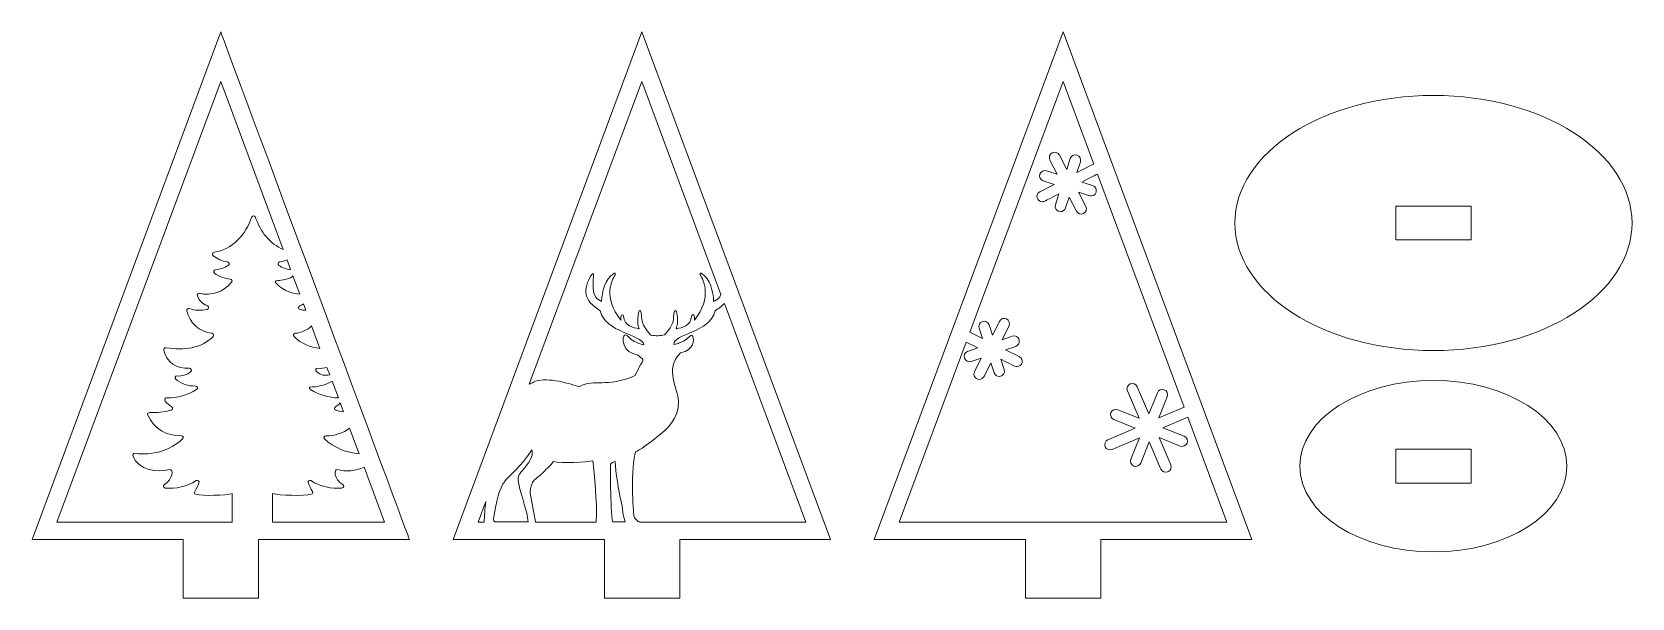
# Model space of a CAD drawing. Header units: inches. Extents: x 1317 to 1741, y -312 to -162.
import ezdxf

# ---------------------------------------------------------------- set-up
doc = ezdxf.new("R2010")
doc.units = ezdxf.units.IN
doc.header["$MEASUREMENT"] = 0
doc.layers.add('_U+0421_U+043B_U+043E_U+0439 1', color=7, linetype='Continuous')

msp = doc.modelspace()

# ---------------------------------------------------------------- linework, layer by layer
at = {"layer": '_U+0421_U+043B_U+043E_U+0439 1', "color": 1, "lineweight": 5, "true_color": 0xff1200}
for points in [[(1478.51, -161.61), (1428.4, -296.33), (1468.56, -296.33), (1468.56, -311.86), (1488.56, -311.86), (1488.56, -296.33), (1528.62, -296.33), (1478.51, -161.61)], [(1590.34, -161.61), (1540.23, -296.33), (1580.39, -296.33), (1580.39, -311.86), (1600.39, -311.86), (1600.39, -296.33), (1640.46, -296.33), (1590.34, -161.61)], [(1698.69, -207.81), (1678.69, -207.81), (1678.69, -216.81), (1698.69, -216.81), (1698.69, -207.81)], [(1698.69, -272.37), (1678.69, -272.37), (1678.69, -281.37), (1698.69, -281.37), (1698.69, -272.37)]]:
    msp.add_lwpolyline(points, dxfattribs=at)
for points, knots in [([(1366.68, -161.61), (1366.68, -161.61), (1316.57, -296.33), (1316.57, -296.33), (1316.57, -296.33), (1356.73, -296.33), (1356.73, -296.33), (1356.73, -296.33), (1356.73, -311.86), (1356.73, -311.86), (1356.73, -311.86), (1376.73, -311.86), (1376.73, -311.86), (1376.73, -311.86), (1376.73, -296.33), (1376.73, -296.33), (1376.73, -296.33), (1416.79, -296.33), (1416.79, -296.33), (1416.76, -296.23), (1368.61, -166.81), (1366.68, -161.61)], [0, 0, 0, 0, 1, 1, 1, 2, 2, 2, 3, 3, 3, 4, 4, 4, 5, 5, 5, 6, 6, 6, 7, 7, 7, 7]), ([(1375.87, -210.72), (1375.72, -210.26), (1375.08, -210.26), (1374.92, -210.72), (1373.36, -215.44), (1369.79, -219.37), (1364.9, -220.09), (1364.45, -220.16), (1364.31, -220.71), (1364.65, -220.99), (1365.77, -221.88), (1367.08, -222.44), (1368.49, -222.66), (1368.94, -222.73), (1369.07, -223.33), (1368.69, -223.57), (1367.68, -224.24), (1366.52, -224.63), (1365.32, -224.73), (1364.87, -224.77), (1364.69, -225.34), (1365.05, -225.62), (1366.26, -226.56), (1367.7, -227.08), (1369.22, -227.2), (1369.62, -227.23), (1369.82, -227.7), (1369.57, -228.01), (1367.5, -230.61), (1364.21, -231.69), (1361.05, -230.98), (1360.68, -230.9), (1360.35, -231.26), (1360.47, -231.62), (1360.88, -232.89), (1361.9, -233.8), (1363.15, -234.34), (1363.6, -234.54), (1363.54, -235.19), (1363.06, -235.3), (1361.47, -235.64), (1359.85, -235.53), (1358.34, -235.02), (1357.98, -234.9), (1357.61, -235.22), (1357.69, -235.59), (1358.35, -238.78), (1361.06, -241.29), (1364.36, -241.6), (1364.78, -241.64), (1364.96, -242.17), (1364.65, -242.46), (1361.31, -245.69), (1357.18, -246.09), (1352.1, -245.46), (1351.75, -245.42), (1351.47, -245.73), (1351.54, -246.07), (1352.24, -249.33), (1355.14, -251.14), (1358.37, -250.87), (1358.85, -250.83), (1359.1, -251.44), (1358.73, -251.75), (1357.7, -252.62), (1356.39, -253.02), (1355.09, -252.92), (1354.59, -252.88), (1354.35, -253.49), (1354.73, -253.81), (1356.23, -255.03), (1358.09, -255.62), (1360.01, -255.6), (1360.53, -255.59), (1360.73, -256.26), (1360.29, -256.53), (1357.92, -257.98), (1355.18, -258.78), (1352.3, -258.76), (1351.87, -258.76), (1351.65, -259.26), (1351.92, -259.59), (1352.41, -260.19), (1352.99, -260.69), (1353.65, -261.08), (1354.03, -261.31), (1353.96, -261.88), (1353.53, -262), (1351.67, -262.53), (1349.74, -262.73), (1347.8, -262.61), (1347.43, -262.59), (1347.17, -262.97), (1347.32, -263.32), (1348.88, -266.96), (1352.4, -268.92), (1356.2, -268.77), (1356.66, -268.76), (1356.9, -269.33), (1356.55, -269.64), (1353.08, -272.82), (1348.5, -274.09), (1343.88, -273.45), (1343.5, -273.4), (1343.2, -273.77), (1343.34, -274.12), (1344.88, -278.03), (1349.81, -278.57), (1353.09, -277.79), (1354.16, -277.54), (1354.09, -280.35), (1351.71, -281.76), (1351.3, -282.01), (1351.45, -282.65), (1351.93, -282.69), (1354.75, -282.92), (1357.64, -282.27), (1360.17, -280.7), (1360.57, -280.45), (1361.07, -280.86), (1360.9, -281.3), (1360.61, -282.1), (1360.23, -282.85), (1359.77, -283.56), (1359.57, -283.85), (1359.72, -284.24), (1360.06, -284.33), (1361.94, -284.78), (1368.02, -284.67), (1369.72, -284.11), (1369.72, -284.11), (1369.72, -291.75), (1369.72, -291.75), (1369.72, -291.75), (1323.17, -291.75), (1323.17, -291.75), (1323.17, -291.75), (1366.68, -174.77), (1366.68, -174.77), (1366.68, -174.77), (1383.26, -219.35), (1383.26, -219.35), (1379.72, -217.84), (1377.14, -214.53), (1375.87, -210.72)], [0, 0, 0, 0, 1, 1, 1, 2, 2, 2, 3, 3, 3, 4, 4, 4, 5, 5, 5, 6, 6, 6, 7, 7, 7, 8, 8, 8, 9, 9, 9, 10, 10, 10, 11, 11, 11, 12, 12, 12, 13, 13, 13, 14, 14, 14, 15, 15, 15, 16, 16, 16, 17, 17, 17, 18, 18, 18, 19, 19, 19, 20, 20, 20, 21, 21, 21, 22, 22, 22, 23, 23, 23, 24, 24, 24, 25, 25, 25, 26, 26, 26, 27, 27, 27, 28, 28, 28, 29, 29, 29, 30, 30, 30, 31, 31, 31, 32, 32, 32, 33, 33, 33, 34, 34, 34, 35, 35, 35, 36, 36, 36, 37, 37, 37, 38, 38, 38, 39, 39, 39, 40, 40, 40, 41, 41, 41, 42, 42, 42, 43, 43, 43, 44, 44, 44, 45, 45, 45, 46, 46, 46, 47, 47, 47, 48, 48, 48, 48]), ([(1499.52, -231.25), (1499.16, -232.33), (1498.54, -232.66), (1497.88, -233.01), (1497.77, -233.06), (1497.67, -233.12), (1497.57, -233.18), (1497.41, -230.37), (1496.84, -227.35), (1494.25, -225.67), (1494.16, -225.61), (1494.05, -225.63), (1493.97, -225.7), (1493.85, -225.83), (1493.94, -225.98), (1493.98, -226.03), (1494.86, -227.36), (1497.26, -232.06), (1492.48, -238.09), (1492.52, -236.93), (1492.33, -236.79), (1492.24, -236.73), (1492.15, -236.67), (1492.04, -236.66), (1491.94, -236.7), (1491.81, -236.76), (1491.73, -236.92), (1491.72, -237.04), (1491.51, -239.71), (1489.18, -240.12), (1487.79, -240.36), (1487.72, -240.38), (1487.65, -240.39), (1487.59, -240.4), (1488.44, -238.71), (1487.68, -235.87), (1487.65, -235.74), (1487.62, -235.66), (1487.55, -235.59), (1487.47, -235.58), (1487.38, -235.57), (1487.29, -235.61), (1487.25, -235.68), (1487.22, -235.73), (1486.97, -236.15), (1486.95, -237.15), (1486.93, -238.24), (1486.61, -239.27), (1486.02, -240.14), (1485.44, -241), (1484.84, -241.73), (1484.53, -242.02), (1483.27, -242.2), (1482.17, -242.36), (1480.92, -242.08), (1480.78, -241.94), (1480.2, -241.37), (1479.38, -240.14), (1478.79, -239.27), (1478.46, -238.24), (1478.44, -237.15), (1478.43, -236.74), (1478.33, -235.53), (1477.93, -235.58), (1477.84, -235.59), (1477.77, -235.66), (1477.75, -235.74), (1477.71, -235.87), (1476.96, -238.71), (1477.81, -240.4), (1477.74, -240.39), (1477.67, -240.38), (1477.61, -240.36), (1476.21, -240.12), (1473.88, -239.71), (1473.67, -237.04), (1473.65, -236.85), (1473.5, -236.65), (1473.3, -236.67), (1473.07, -236.7), (1472.87, -236.9), (1472.92, -238.09), (1468.13, -232.06), (1470.54, -227.36), (1471.41, -226.03), (1471.45, -225.98), (1471.55, -225.83), (1471.42, -225.7), (1471.35, -225.63), (1471.23, -225.61), (1471.14, -225.67), (1468.55, -227.35), (1467.99, -230.37), (1467.83, -233.18), (1467.72, -233.12), (1467.62, -233.06), (1467.52, -233.01), (1466.25, -232.34), (1465.16, -231.76), (1465.71, -226), (1465.72, -225.9), (1465.66, -225.81), (1465.57, -225.77), (1465.47, -225.74), (1465.36, -225.77), (1465.31, -225.86), (1463.89, -227.99), (1463.37, -229.79), (1463.73, -231.36), (1464.07, -232.9), (1465.26, -234.25), (1467.47, -235.61), (1468.63, -241.5), (1478.66, -241.76), (1478.99, -244.66), (1478.03, -244.44), (1477.43, -244.28), (1476.07, -243.47), (1475.11, -242.89), (1474.11, -241.3), (1473.69, -242.33), (1473.28, -243.35), (1473.27, -246.53), (1477.57, -247.41), (1479.5, -249.36), (1479.1, -247.46), (1476.77, -252.79), (1468.67, -256.27), (1466.39, -253.44), (1461.82, -255.76), (1458.44, -254.7), (1452.7, -253.04), (1449.71, -254.55), (1449.33, -254.75), (1448.97, -254.94), (1448.62, -255.13), (1448.62, -255.13), (1478.51, -174.77), (1478.51, -174.77), (1478.51, -174.77), (1499.52, -231.25), (1499.52, -231.25)], [0, 0, 0, 0, 1, 1, 1, 2, 2, 2, 3, 3, 3, 4, 4, 4, 5, 5, 5, 6, 6, 6, 7, 7, 7, 8, 8, 8, 9, 9, 9, 10, 10, 10, 11, 11, 11, 12, 12, 12, 13, 13, 13, 14, 14, 14, 15, 15, 15, 16, 16, 16, 17, 17, 17, 18, 18, 18, 19, 19, 19, 20, 20, 20, 21, 21, 21, 22, 22, 22, 23, 23, 23, 24, 24, 24, 25, 25, 25, 26, 26, 26, 27, 27, 27, 28, 28, 28, 29, 29, 29, 30, 30, 30, 31, 31, 31, 32, 32, 32, 33, 33, 33, 34, 34, 34, 35, 35, 35, 36, 36, 36, 37, 37, 37, 38, 38, 38, 39, 39, 39, 40, 40, 40, 41, 41, 41, 42, 42, 42, 43, 43, 43, 44, 44, 44, 45, 45, 45, 46, 46, 46, 47, 47, 47, 47]), ([(1546.83, -291.75), (1546.83, -291.75), (1564.61, -243.95), (1564.61, -243.95), (1564.61, -243.95), (1567.72, -245.49), (1567.72, -245.49), (1567.72, -245.49), (1565.02, -246.4), (1565.02, -246.4), (1564.29, -246.65), (1563.89, -247.45), (1564.14, -248.19), (1564.39, -248.93), (1565.19, -249.32), (1565.93, -249.07), (1565.93, -249.07), (1568.63, -248.16), (1568.63, -248.16), (1568.63, -248.16), (1566.84, -251.79), (1566.84, -251.79), (1566.37, -252.73), (1567.07, -253.82), (1568.1, -253.82), (1568.62, -253.82), (1569.12, -253.53), (1569.37, -253.03), (1569.37, -253.03), (1571.16, -249.41), (1571.16, -249.41), (1571.16, -249.41), (1572.08, -252.11), (1572.08, -252.11), (1572.28, -252.7), (1572.82, -253.07), (1573.41, -253.07), (1574.37, -253.07), (1575.06, -252.12), (1574.75, -251.2), (1574.75, -251.2), (1573.83, -248.5), (1573.83, -248.5), (1577.77, -250.44), (1577.64, -250.44), (1578.08, -250.44), (1579.57, -250.44), (1580.05, -248.42), (1578.71, -247.76), (1578.71, -247.76), (1575.08, -245.97), (1575.08, -245.97), (1575.08, -245.97), (1577.78, -245.06), (1577.78, -245.06), (1578.52, -244.81), (1578.92, -244), (1578.67, -243.27), (1578.42, -242.53), (1577.62, -242.13), (1576.88, -242.38), (1576.88, -242.38), (1574.18, -243.3), (1574.18, -243.3), (1574.18, -243.3), (1575.97, -239.67), (1575.97, -239.67), (1576.31, -238.97), (1576.03, -238.13), (1575.33, -237.78), (1574.63, -237.43), (1573.78, -237.72), (1573.44, -238.42), (1573.44, -238.42), (1571.65, -242.05), (1571.65, -242.05), (1571.65, -242.05), (1570.73, -239.35), (1570.73, -239.35), (1570.48, -238.61), (1569.68, -238.22), (1568.94, -238.47), (1568.2, -238.72), (1567.81, -239.52), (1568.06, -240.26), (1568.06, -240.26), (1568.97, -242.95), (1568.97, -242.95), (1568.97, -242.95), (1565.6, -241.29), (1565.6, -241.29), (1565.6, -241.29), (1590.34, -174.77), (1590.34, -174.77), (1590.34, -174.77), (1598.51, -196.73), (1598.51, -196.73), (1598.23, -196.71), (1598.35, -196.71), (1594.02, -198.95), (1594.02, -198.95), (1594.94, -196.07), (1594.94, -196.07), (1595.18, -195.32), (1594.77, -194.53), (1594.03, -194.29), (1593.28, -194.06), (1592.49, -194.47), (1592.25, -195.21), (1592.25, -195.21), (1591.33, -198.09), (1591.33, -198.09), (1591.33, -198.09), (1589.39, -194.31), (1589.39, -194.31), (1589.03, -193.62), (1588.18, -193.35), (1587.48, -193.7), (1586.79, -194.06), (1586.52, -194.91), (1586.88, -195.6), (1586.88, -195.6), (1588.83, -199.38), (1588.83, -199.38), (1588.83, -199.38), (1585.95, -198.46), (1585.95, -198.46), (1585.2, -198.23), (1584.41, -198.63), (1584.17, -199.38), (1583.94, -200.12), (1584.35, -200.91), (1585.09, -201.15), (1585.09, -201.15), (1587.97, -202.07), (1587.97, -202.07), (1587.97, -202.07), (1584.19, -204.02), (1584.19, -204.02), (1582.88, -204.69), (1583.37, -206.68), (1584.84, -206.68), (1585.29, -206.68), (1585.15, -206.7), (1589.26, -204.58), (1589.26, -204.58), (1588.34, -207.46), (1588.34, -207.46), (1588.05, -208.37), (1588.73, -209.3), (1589.69, -209.3), (1590.29, -209.3), (1590.84, -208.91), (1591.03, -208.32), (1591.03, -208.32), (1591.95, -205.44), (1591.95, -205.44), (1591.95, -205.44), (1593.9, -209.21), (1593.9, -209.21), (1594.26, -209.91), (1595.11, -210.18), (1595.8, -209.82), (1596.49, -209.46), (1596.76, -208.61), (1596.41, -207.92), (1596.41, -207.92), (1594.46, -204.14), (1594.46, -204.14), (1594.46, -204.14), (1597.34, -205.06), (1597.34, -205.06), (1598.08, -205.3), (1598.87, -204.89), (1599.11, -204.15), (1599.35, -203.4), (1598.94, -202.61), (1598.2, -202.37), (1598.2, -202.37), (1595.32, -201.45), (1595.32, -201.45), (1599.77, -199.16), (1599.52, -199.39), (1599.52, -199.39), (1599.52, -199.39), (1622.48, -261.17), (1622.48, -261.17), (1622.48, -261.17), (1615.76, -264.06), (1615.76, -264.06), (1615.76, -264.06), (1618.01, -258.42), (1618.01, -258.42), (1618.3, -257.69), (1617.95, -256.87), (1617.22, -256.58), (1616.5, -256.3), (1615.68, -256.65), (1615.39, -257.37), (1615.39, -257.37), (1613.14, -263.01), (1613.14, -263.01), (1613.14, -263.01), (1610.03, -255.77), (1610.03, -255.77), (1609.72, -255.06), (1608.89, -254.72), (1608.18, -255.03), (1607.46, -255.34), (1607.13, -256.17), (1607.44, -256.89), (1607.44, -256.89), (1610.55, -264.13), (1610.55, -264.13), (1610.55, -264.13), (1604.91, -261.88), (1604.91, -261.88), (1604.18, -261.59), (1603.36, -261.94), (1603.07, -262.66), (1602.79, -263.39), (1603.14, -264.21), (1603.86, -264.5), (1603.86, -264.5), (1609.5, -266.75), (1609.5, -266.75), (1609.5, -266.75), (1602.26, -269.86), (1602.26, -269.86), (1601.54, -270.17), (1601.21, -271), (1601.52, -271.71), (1601.83, -272.43), (1602.66, -272.76), (1603.37, -272.45), (1603.37, -272.45), (1610.62, -269.34), (1610.62, -269.34), (1610.62, -269.34), (1608.37, -274.98), (1608.37, -274.98), (1608.08, -275.71), (1608.43, -276.53), (1609.15, -276.82), (1609.88, -277.1), (1610.7, -276.75), (1610.99, -276.03), (1610.99, -276.03), (1613.24, -270.39), (1613.24, -270.39), (1613.24, -270.39), (1616.35, -277.63), (1616.35, -277.63), (1616.66, -278.35), (1617.49, -278.68), (1618.2, -278.37), (1618.92, -278.06), (1619.25, -277.23), (1618.94, -276.51), (1618.94, -276.51), (1615.83, -269.27), (1615.83, -269.27), (1615.83, -269.27), (1621.47, -271.52), (1621.47, -271.52), (1622.19, -271.81), (1623.02, -271.46), (1623.3, -270.74), (1623.59, -270.01), (1623.24, -269.19), (1622.52, -268.9), (1622.52, -268.9), (1616.88, -266.65), (1616.88, -266.65), (1616.88, -266.65), (1623.47, -263.82), (1623.47, -263.82), (1623.47, -263.82), (1633.85, -291.75), (1633.85, -291.75), (1633.85, -291.75), (1546.83, -291.75), (1546.83, -291.75)], [0, 0, 0, 0, 1, 1, 1, 2, 2, 2, 3, 3, 3, 4, 4, 4, 5, 5, 5, 6, 6, 6, 7, 7, 7, 8, 8, 8, 9, 9, 9, 10, 10, 10, 11, 11, 11, 12, 12, 12, 13, 13, 13, 14, 14, 14, 15, 15, 15, 16, 16, 16, 17, 17, 17, 18, 18, 18, 19, 19, 19, 20, 20, 20, 21, 21, 21, 22, 22, 22, 23, 23, 23, 24, 24, 24, 25, 25, 25, 26, 26, 26, 27, 27, 27, 28, 28, 28, 29, 29, 29, 30, 30, 30, 31, 31, 31, 32, 32, 32, 33, 33, 33, 34, 34, 34, 35, 35, 35, 36, 36, 36, 37, 37, 37, 38, 38, 38, 39, 39, 39, 40, 40, 40, 41, 41, 41, 42, 42, 42, 43, 43, 43, 44, 44, 44, 45, 45, 45, 46, 46, 46, 47, 47, 47, 48, 48, 48, 49, 49, 49, 50, 50, 50, 51, 51, 51, 52, 52, 52, 53, 53, 53, 54, 54, 54, 55, 55, 55, 56, 56, 56, 57, 57, 57, 58, 58, 58, 59, 59, 59, 60, 60, 60, 61, 61, 61, 62, 62, 62, 63, 63, 63, 64, 64, 64, 65, 65, 65, 66, 66, 66, 67, 67, 67, 68, 68, 68, 69, 69, 69, 70, 70, 70, 71, 71, 71, 72, 72, 72, 73, 73, 73, 74, 74, 74, 75, 75, 75, 76, 76, 76, 77, 77, 77, 78, 78, 78, 79, 79, 79, 80, 80, 80, 81, 81, 81, 82, 82, 82, 83, 83, 83, 84, 84, 84, 85, 85, 85, 86, 86, 86, 87, 87, 87, 88, 88, 88, 89, 89, 89, 90, 90, 90, 91, 91, 91, 92, 92, 92, 93, 93, 93, 94, 94, 94, 94]), ([(1741.43, -212.31), (1741.43, -231.02), (1717.82, -246.18), (1688.69, -246.18), (1659.56, -246.18), (1635.95, -231.02), (1635.95, -212.31), (1635.95, -193.61), (1659.56, -178.45), (1688.69, -178.45), (1717.82, -178.45), (1741.43, -193.61), (1741.43, -212.31)], [0, 0, 0, 0, 1, 1, 1, 2, 2, 2, 3, 3, 3, 4, 4, 4, 4]), ([(1385.25, -224.7), (1384.13, -224.58), (1383.06, -224.2), (1382.11, -223.57), (1381.73, -223.33), (1381.86, -222.73), (1382.31, -222.66), (1382.99, -222.55), (1383.65, -222.36), (1384.28, -222.1), (1384.28, -222.1), (1385.25, -224.7), (1385.25, -224.7)], [0, 0, 0, 0, 1, 1, 1, 2, 2, 2, 3, 3, 3, 4, 4, 4, 4]), ([(1381.15, -227.89), (1381.39, -227.47), (1382.25, -227.6), (1382.72, -227.53), (1383.47, -227.42), (1384.2, -227.26), (1384.9, -226.97), (1385.29, -226.81), (1385.6, -226.6), (1385.87, -226.37), (1385.87, -226.37), (1387.67, -231.19), (1387.67, -231.19), (1383.81, -231.11), (1381.38, -228.43), (1381.15, -227.89)], [0, 0, 0, 0, 1, 1, 1, 2, 2, 2, 3, 3, 3, 4, 4, 4, 5, 5, 5, 5]), ([(1477.86, -291.75), (1477.86, -291.75), (1477.86, -291.65), (1477.86, -291.65), (1477.59, -291.65), (1476.45, -290.83), (1476.35, -289.88), (1476.33, -289.6), (1475.3, -276.96), (1476.95, -272.95), (1477.4, -273.04), (1481.2, -270.23), (1482.55, -269.12), (1485.22, -266.91), (1488.39, -264.36), (1488.23, -259.55), (1488.12, -256.28), (1484.4, -251.14), (1488.76, -246.75), (1492.43, -245.99), (1492.41, -243.29), (1492.06, -242.42), (1491.71, -241.54), (1490.86, -242.89), (1490.04, -243.39), (1488.65, -244.22), (1488.19, -244.25), (1487.01, -244.53), (1486.84, -241.64), (1496.77, -241.5), (1497.93, -235.61), (1498.98, -234.96), (1499.8, -234.31), (1500.41, -233.65), (1500.41, -233.65), (1522.02, -291.75), (1522.02, -291.75), (1522.02, -291.75), (1477.86, -291.75), (1477.86, -291.75)], [0, 0, 0, 0, 1, 1, 1, 2, 2, 2, 3, 3, 3, 4, 4, 4, 5, 5, 5, 6, 6, 6, 7, 7, 7, 8, 8, 8, 9, 9, 9, 10, 10, 10, 11, 11, 11, 12, 12, 12, 13, 13, 13, 13]), ([(1389.26, -235.49), (1388.76, -235.47), (1388.24, -235.41), (1387.74, -235.3), (1387.26, -235.19), (1387.2, -234.54), (1387.65, -234.34), (1388, -234.19), (1388.33, -234.01), (1388.64, -233.79), (1388.64, -233.79), (1389.26, -235.49), (1389.26, -235.49)], [0, 0, 0, 0, 1, 1, 1, 2, 2, 2, 3, 3, 3, 4, 4, 4, 4]), ([(1393.02, -245.59), (1390.5, -245.32), (1388.2, -244.45), (1386.14, -242.46), (1385.84, -242.17), (1386.02, -241.64), (1386.45, -241.6), (1388.15, -241.44), (1389.65, -240.7), (1390.81, -239.63), (1390.81, -239.63), (1393.02, -245.59), (1393.02, -245.59)], [0, 0, 0, 0, 1, 1, 1, 2, 2, 2, 3, 3, 3, 4, 4, 4, 4]), ([(1394.9, -250.64), (1394.9, -250.64), (1395.64, -252.62), (1395.64, -252.62), (1394.22, -252.87), (1393.32, -252.81), (1392.07, -251.75), (1391.7, -251.44), (1391.95, -250.83), (1392.43, -250.87), (1393.29, -250.94), (1394.12, -250.85), (1394.9, -250.64)], [0, 0, 0, 0, 1, 1, 1, 2, 2, 2, 3, 3, 3, 4, 4, 4, 4]), ([(1397.92, -258.75), (1395.34, -258.67), (1392.79, -257.93), (1390.49, -256.52), (1390.24, -256.36), (1390.21, -256.06), (1390.32, -255.85), (1392.37, -255.87), (1394.49, -255.33), (1396.27, -254.32), (1396.27, -254.32), (1397.92, -258.75), (1397.92, -258.75)], [0, 0, 0, 0, 1, 1, 1, 2, 2, 2, 3, 3, 3, 4, 4, 4, 4]), ([(1724.14, -276.87), (1724.14, -289.45), (1708.27, -299.64), (1688.69, -299.64), (1669.11, -299.64), (1653.23, -289.45), (1653.23, -276.87), (1653.23, -264.3), (1669.11, -254.11), (1688.69, -254.11), (1708.27, -254.11), (1724.14, -264.3), (1724.14, -276.87)], [0, 0, 0, 0, 1, 1, 1, 2, 2, 2, 3, 3, 3, 4, 4, 4, 4]), ([(1399.29, -262.44), (1398.61, -262.34), (1397.93, -262.19), (1397.27, -262), (1396.84, -261.88), (1396.77, -261.31), (1397.15, -261.08), (1397.61, -260.81), (1398.04, -260.48), (1398.42, -260.09), (1398.42, -260.09), (1399.29, -262.44), (1399.29, -262.44)], [0, 0, 0, 0, 1, 1, 1, 2, 2, 2, 3, 3, 3, 4, 4, 4, 4]), ([(1403.43, -273.57), (1400.05, -273.32), (1396.84, -272.01), (1394.24, -269.64), (1393.9, -269.33), (1394.14, -268.76), (1394.6, -268.77), (1396.93, -268.86), (1399.16, -268.15), (1400.9, -266.75), (1400.9, -266.75), (1403.43, -273.57), (1403.43, -273.57)], [0, 0, 0, 0, 1, 1, 1, 2, 2, 2, 3, 3, 3, 4, 4, 4, 4]), ([(1439.32, -289.81), (1441.14, -278.16), (1442.71, -282.17), (1449.29, -272.56), (1449.43, -273.39), (1449.58, -274.29), (1448.42, -275.94), (1444.93, -280.96), (1444.68, -277.41), (1447.92, -289.37), (1448.12, -290.12), (1448.25, -290.88), (1448.31, -291.65), (1448.31, -291.65), (1439.4, -291.65), (1439.4, -291.65), (1438.93, -291.4), (1439.21, -290.52), (1439.32, -289.81)], [0, 0, 0, 0, 1, 1, 1, 2, 2, 2, 3, 3, 3, 4, 4, 4, 5, 5, 5, 6, 6, 6, 6]), ([(1448.88, -284.06), (1448.88, -280.32), (1450.56, -280.3), (1451.78, -279.02), (1452.86, -277.88), (1454.14, -276.89), (1455.05, -275.59), (1457.18, -276.24), (1463.78, -275.72), (1465.53, -275.44), (1466.9, -288.08), (1466.35, -291.65), (1466.35, -291.65), (1466.35, -291.65), (1466.35, -291.75), (1466.35, -291.75), (1466.35, -291.75), (1450.3, -291.75), (1450.3, -291.75), (1450.3, -291.75), (1450.3, -291.65), (1450.3, -291.65), (1450.3, -291.65), (1448.88, -284.06), (1448.88, -284.06)], [0, 0, 0, 0, 1, 1, 1, 2, 2, 2, 3, 3, 3, 4, 4, 4, 5, 5, 5, 6, 6, 6, 7, 7, 7, 8, 8, 8, 8]), ([(1470.75, -291.65), (1470.08, -288.24), (1470.18, -276.55), (1470.18, -276.31), (1470.45, -275.96), (1470.9, -275.75), (1471.39, -275.64), (1471.55, -278.43), (1472.37, -283.52), (1472.92, -285.81), (1473.48, -288.16), (1473.37, -290.02), (1474.09, -291.65), (1474.09, -291.65), (1470.75, -291.65), (1470.75, -291.65)], [0, 0, 0, 0, 1, 1, 1, 2, 2, 2, 3, 3, 3, 4, 4, 4, 5, 5, 5, 5]), ([(1380.42, -284.11), (1382.12, -284.67), (1388.86, -284.78), (1390.74, -284.33), (1391.08, -284.24), (1391.22, -283.85), (1391.03, -283.56), (1390.56, -282.85), (1390.18, -282.1), (1389.89, -281.3), (1389.73, -280.86), (1390.22, -280.45), (1390.63, -280.7), (1393.16, -282.27), (1396.06, -282.92), (1398.88, -282.69), (1399.37, -282.65), (1399.51, -282.01), (1399.09, -281.76), (1396.69, -280.33), (1396.63, -277.53), (1397.7, -277.79), (1399.78, -278.3), (1402.6, -278.25), (1404.75, -277.1), (1404.75, -277.1), (1410.19, -291.75), (1410.19, -291.75), (1410.19, -291.75), (1380.42, -291.75), (1380.42, -291.75), (1380.42, -291.75), (1380.42, -284.11), (1380.42, -284.11)], [0, 0, 0, 0, 1, 1, 1, 2, 2, 2, 3, 3, 3, 4, 4, 4, 5, 5, 5, 6, 6, 6, 7, 7, 7, 8, 8, 8, 9, 9, 9, 10, 10, 10, 11, 11, 11, 11]), ([(1437.05, -286.22), (1436.86, -288.21), (1436.7, -290.2), (1436.61, -291.65), (1436.61, -291.65), (1436.61, -291.65), (1436.61, -291.65), (1436.61, -291.65), (1436.61, -291.75), (1436.61, -291.75), (1436.61, -291.75), (1435, -291.75), (1435, -291.75), (1435, -291.75), (1437.05, -286.22), (1437.05, -286.22)], [0, 0, 0, 0, 1, 1, 1, 2, 2, 2, 3, 3, 3, 4, 4, 4, 5, 5, 5, 5])]:
    msp.add_open_spline(points, degree=3, knots=knots, dxfattribs=at)

doc.saveas('drawing.dxf')
